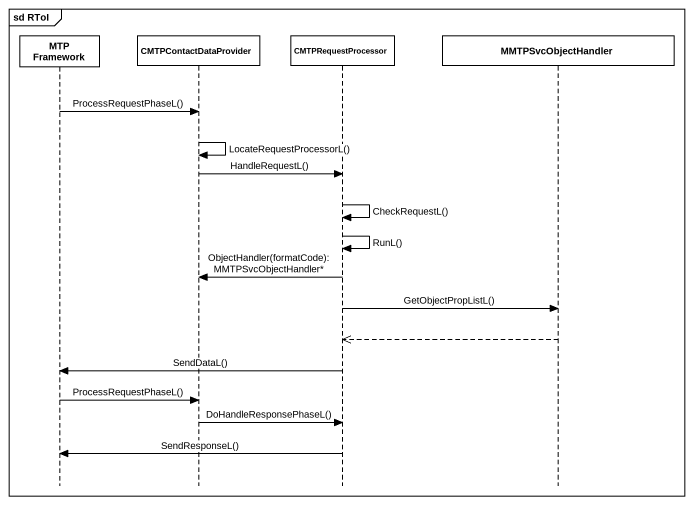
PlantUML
@startuml
mainframe sd RToI
hide footbox
participant "MTP Framework" as MTP_Framework
participant CMTPContactDataProvider
participant CMTPRequestProcessor
participant MMTPSvcObjectHandler

MTP_Framework -> CMTPContactDataProvider : ProcessRequestPhaseL()
CMTPContactDataProvider -> CMTPContactDataProvider : LocateRequestProcessorL()
CMTPContactDataProvider -> CMTPRequestProcessor : HandleRequestL()
CMTPRequestProcessor -> CMTPRequestProcessor : CheckRequestL()
CMTPRequestProcessor -> CMTPRequestProcessor : RunL()
CMTPRequestProcessor -> CMTPContactDataProvider : ObjectHandler(formatCode): MMTPSvcObjectHandler*
CMTPRequestProcessor -> MMTPSvcObjectHandler : GetObjectPropListL()
MMTPSvcObjectHandler -->> CMTPRequestProcessor
CMTPRequestProcessor -> MTP_Framework : SendDataL()
MTP_Framework -> CMTPContactDataProvider : ProcessRequestPhaseL()
CMTPContactDataProvider -> CMTPRequestProcessor : DoHandleResponsePhaseL()
CMTPRequestProcessor -> MTP_Framework : SendResponseL()
@enduml
